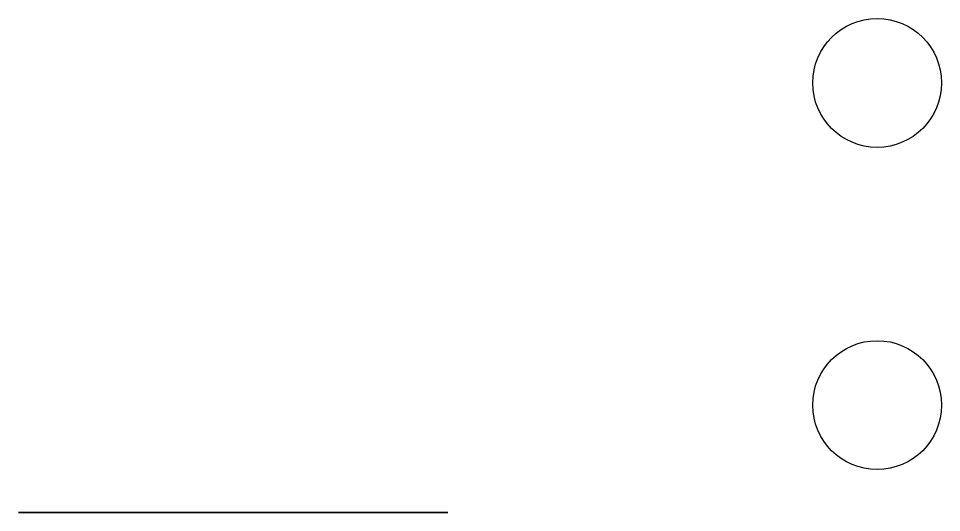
# Model space of a CAD drawing. Header units: inches. Extents: x 0.98 to 9.58, y -9.22 to -4.62.
import ezdxf

# ---------------------------------------------------------------- set-up
doc = ezdxf.new("R2010")
doc.units = ezdxf.units.IN
doc.header["$MEASUREMENT"] = 0

msp = doc.modelspace()

# ---------------------------------------------------------------- linework, layer by layer
msp.add_polyline3d([(0.9823, -9.2166, 1), (4.9823, -9.2166, 1), (0.9823, -9.2166, 5)], close=True)
for centre in [(8.9823, -5.2166, 1), (8.9823, -8.2166, 1)]:
    msp.add_circle(centre, 0.6)

doc.saveas('drawing.dxf')
